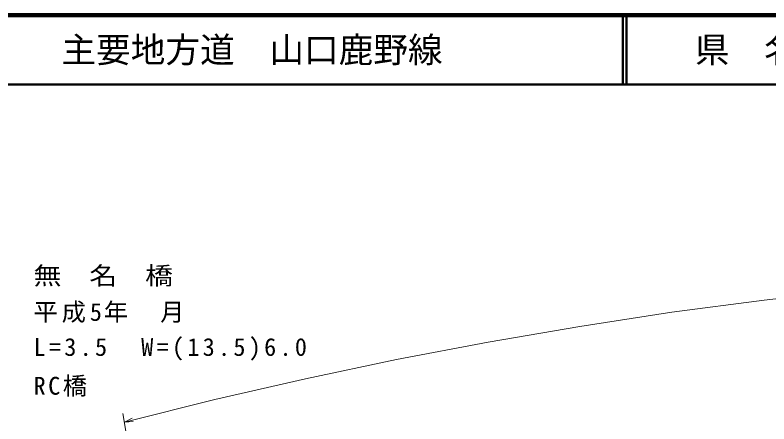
# Model space of a CAD drawing. Units: millimetres, scale not verified. Extents: x 40000 to 680000, y 20000 to 380000.
# Drawn here: x 210051 to 318807, y 321088 to 380000 of the extents above; entities that cross this region are included whole.
import ezdxf
from ezdxf.enums import TextEntityAlignment as Align

# ---------------------------------------------------------------- set-up
doc = ezdxf.new("R2010")
doc.units = ezdxf.units.MM
doc.header["$LTSCALE"] = 1000
for name, color, linetype, lineweight in [('M-BGD', 7, 'Continuous', 25), ('M-STR-HTXT', 7, 'Continuous', 13), ('M-TTL', 2, 'Continuous', 140), ('M-TTL-LINE', 7, 'Continuous', 50)]:
    doc.layers.add(name, color=color, linetype=linetype, lineweight=lineweight)
doc.layers.add('M-TTL-TXT', color=7, linetype='Continuous')
doc.styles.add('ＭＳ ゴシック', font='')
doc.styles.get('ＭＳ ゴシック').set_extended_font_data('MS Gothic')

msp = doc.modelspace()

# ---------------------------------------------------------------- linework, layer by layer
at = {"layer": 'M-BGD'}
msp.add_open_spline([(219797, 287130), (219451, 288181), (219259, 288536), (218823, 289394), (217732, 291545), (216313, 292211), (214926, 294184), (214294, 295083), (214091, 295683), (213486, 296600), (213192, 297045), (213036, 297305), (212681, 297702), (211979, 298488), (211522, 298870), (210732, 299567), (209741, 300441), (209048, 300764), (208063, 301645), (206980, 302612), (206435, 303230), (205521, 304358), (205139, 304829), (204900, 305086), (204631, 305629), (204389, 306117), (204256, 306406), (204165, 306943), (204043, 307663), (204086, 308108), (204293, 308808), (204430, 309271), (204617, 309499), (204929, 309867), (205225, 310216), (205439, 310374), (205819, 310630), (206366, 310998), (206664, 311270), (207302, 311434), (208251, 311679), (208833, 311505), (209803, 311646), (211050, 311826), (211758, 311966), (212939, 312408), (214680, 313059), (215452, 313865), (217135, 314653), (218692, 315381), (219615, 315680), (221246, 316219), (223103, 316833), (224218, 316908), (226120, 317362), (226391, 317427), (226536, 317492), (226812, 317530), (227246, 317590), (227496, 317575), (227934, 317563), (229713, 317515), (230699, 317301), (232477, 317233), (234205, 317168), (235177, 317264), (236904, 317172), (238243, 317100), (238985, 316959), (240317, 316808), (242671, 316539), (243989, 316378), (246335, 316043), (247399, 315891), (248000, 315818), (249047, 315576), (250766, 315178), (251657, 314689), (253369, 314261), (255801, 313654), (257212, 313536), (259683, 313115), (262063, 312710), (263384, 312379), (265786, 312139), (267838, 311934), (269004, 312087), (271066, 312015), (272464, 311965), (273244, 311810), (274643, 311840), (276803, 311886), (278000, 312147), (280152, 312347), (283331, 312642), (285161, 312472), (288289, 313107), (289147, 313281), (289620, 313424), (290451, 313700), (291688, 314112), (292339, 314467), (293587, 314843), (294641, 315161), (295250, 315295), (296342, 315436), (297640, 315604), (298383, 315521), (299690, 315604), (301414, 315715), (302380, 315795), (304097, 315985), (307551, 316366), (309453, 316852), (312913, 317169), (315470, 317403), (316935, 317128), (319481, 317464), (321094, 317677), (321966, 317983), (323550, 318353), (325822, 318882), (327065, 319313), (329356, 319749), (330290, 319927), (330823, 319983), (331772, 320045), (332912, 320120), (333553, 319961), (334696, 319960), (335689, 319959), (336255, 319865), (337239, 320002), (339371, 320298), (340539, 320639), (342621, 321187), (343686, 321467), (344266, 321681), (345334, 321949), (348495, 322741), (350363, 322764), (353513, 323599), (356008, 324261), (357318, 324921), (359786, 325674), (360623, 325930), (361092, 326083), (361948, 326267), (363610, 326623), (364589, 326521), (366270, 326774), (367850, 327012), (368745, 327113), (370297, 327493), (371507, 327791), (372172, 328013), (373348, 328425), (374947, 328985), (375788, 329441), (377375, 330034), (379684, 330898), (380951, 331499), (383351, 332067), (384060, 332235), (384490, 332221), (385215, 332151), (387087, 331970), (388028, 331318), (389834, 330794), (392380, 330054), (393816, 329672), (396360, 328927), (398235, 328379), (399309, 328142), (401149, 327485), (403165, 326765), (404151, 326008), (406149, 325238), (407399, 324755), (408124, 324549), (409412, 324177), (410604, 323833), (411282, 323664), (412505, 323456), (413410, 323302), (413922, 323244), (414836, 323159), (417096, 322948), (417944, 323093), (420647, 323272)], degree=3, knots=[0, 0, 0, 0, 1, 1, 1, 2, 2, 2, 3, 3, 3, 4, 4, 4, 5, 5, 5, 6, 6, 6, 7, 7, 7, 8, 8, 8, 9, 9, 9, 10, 10, 10, 11, 11, 11, 12, 12, 12, 13, 13, 13, 14, 14, 14, 15, 15, 15, 16, 16, 16, 17, 17, 17, 18, 18, 18, 19, 19, 19, 20, 20, 20, 21, 21, 21, 22, 22, 22, 23, 23, 23, 24, 24, 24, 25, 25, 25, 26, 26, 26, 27, 27, 27, 28, 28, 28, 29, 29, 29, 30, 30, 30, 31, 31, 31, 32, 32, 32, 33, 33, 33, 34, 34, 34, 35, 35, 35, 36, 36, 36, 37, 37, 37, 38, 38, 38, 39, 39, 39, 40, 40, 40, 41, 41, 41, 42, 42, 42, 43, 43, 43, 44, 44, 44, 45, 45, 45, 46, 46, 46, 47, 47, 47, 48, 48, 48, 49, 49, 49, 50, 50, 50, 51, 51, 51, 52, 52, 52, 53, 53, 53, 54, 54, 54, 55, 55, 55, 56, 56, 56, 57, 57, 57, 58, 58, 58, 59, 59, 59, 60, 60, 60, 61, 61, 61, 62, 62, 62, 63, 63, 63, 63], dxfattribs=at)
at = {"layer": 'M-STR-HTXT'}
for p, q in [((228902, 302108), (225612, 322607)), ((225814, 321349), (226961, 321904)), ((225814, 321349), (227087, 321420))]:
    msp.add_line(p, q, dxfattribs=at)
msp.add_lwpolyline([(492390, 339222), (479035, 340702), (465656, 341933), (452255, 342913), (438838, 343644), (425411, 344124), (411976, 344353), (398540, 344331), (385106, 344058), (371680, 343535), (358266, 342762), (344868, 341738), (331492, 340464), (318143, 338940), (304824, 337168), (291540, 335148), (278296, 332880), (265097, 330365), (251948, 327604), (238852, 324598), (225814, 321349)], dxfattribs=at)
at = {"layer": 'M-TTL'}
msp.add_line((680000, 380000), (40000, 380000), dxfattribs=at)
at = {"layer": 'M-TTL-LINE'}
for p, q in [((297750, 380000), (297750, 370000)), ((298250, 380000), (298250, 370000)), ((40000, 370000), (680000, 370000))]:
    msp.add_line(p, q, dxfattribs=at)

# ---------------------------------------------------------------- texts
at = {"layer": 'M-STR-HTXT', "style": 'ＭＳ ゴシック', "width": 1.15}
msp.add_text('無\u3000名\u3000橋', height=2566, dxfattribs=at).set_placement((212715, 340399), align=Align.BOTTOM_LEFT)
at = {"layer": 'M-STR-HTXT', "char_height": 2566, "attachment_point": 7, "style": 'ＭＳ ゴシック'}
for s, insert in [('\\T1.16;平成5年\u3000月', (212715, 335632)), ('\\T1.27;L=3.5\u3000W=(13.5)6.0', (212715, 330208)), ('\\T1.21;RC橋', (212715, 325017))]:
    msp.add_mtext(s, dxfattribs=dict(at, insert=insert))
at = {"layer": 'M-TTL-TXT', "style": 'ＭＳ ゴシック'}
msp.add_text('主要地方道\u3000山口鹿野線', height=3666, dxfattribs=at).set_placement((216734, 375000), align=Align.MIDDLE_LEFT)
msp.add_text('県\u3000名', height=3666, dxfattribs=at).set_placement((315625, 375000), align=Align.MIDDLE_CENTER)

doc.saveas('drawing.dxf')
